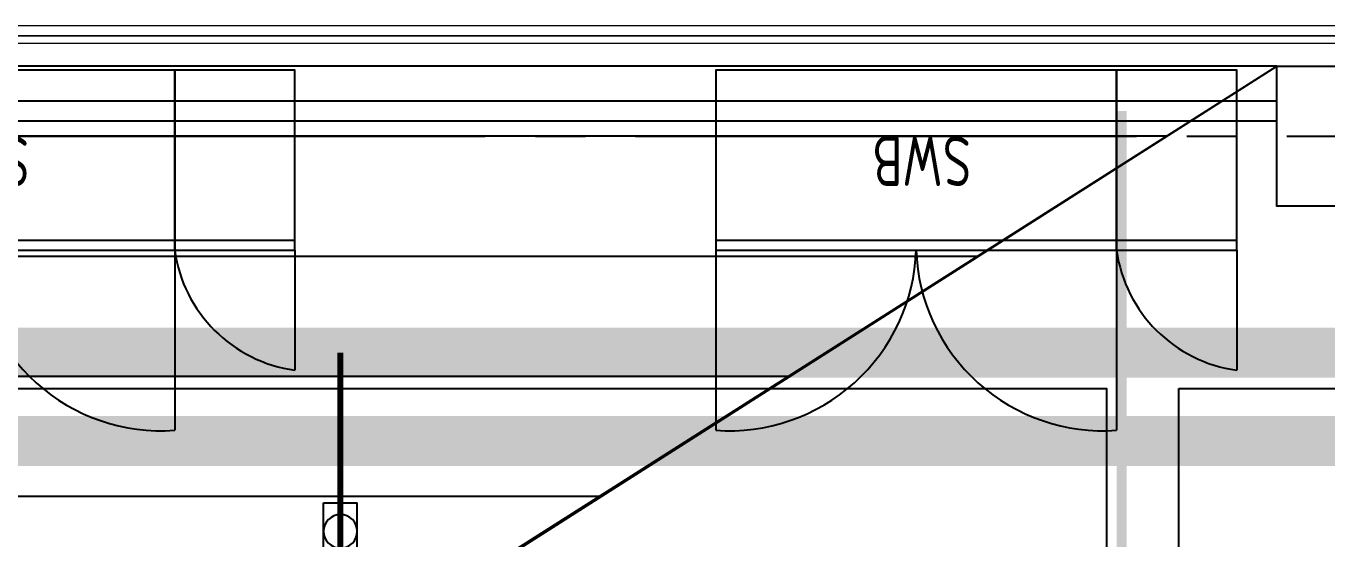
# Model space of a CAD drawing. Extents: x -18489 to 195597, y -1599 to 112111.
# Drawn here: x 4501 to 5150, y 8799 to 9055 of the extents above; entities that cross this region are included whole.
import ezdxf
from ezdxf.enums import TextEntityAlignment as Align

# ---------------------------------------------------------------- set-up
doc = ezdxf.new("R2010")
doc.units = 0
doc.header["$LTSCALE"] = 100
doc.linetypes.add('188K-SM-07-F10-MECH-CR PIPE-Y2257103$0$XFM1Q20-200k$0$CENTER', pattern=[2, 1.25, -0.25, 0.25, -0.25])
doc.linetypes.add('X-S-FAB-L10$0$COL-CEN-LIN', pattern=[3.25, 2.5, -0.25, 0.25, -0.25])
for name, color, linetype in [('188K-SM-03-F10-ARCH-PA-Y2257103$0$K-Divider-7.5', 53, 'Continuous'), ('188K-SM-03-F10-ARCH-PA-Y2257103$0$K-岩棉 2hr 7.5-非抗', 53, 'Continuous'), ('188K-SM-03-F10-ELEC-EQ-Y2257103$0$E-PANEL', 255, 'Continuous'), ('188K-SM-07-F10-MECH-CR PIPE-Y2257103$0$00_AC_CHS_12℃', 4, 'Continuous'), ('188K-SM-07-F10-MECH-CR PIPE-Y2257103$0$00_AC_CHS_20℃', 3, 'Continuous'), ('188K-SM-07-F10-MECH-CR PIPE-Y2257103$0$00_DCC', 7, 'Continuous'), ('188K-SM-07-F10-MECH-CR PIPE-Y2257103$0$00_閥站分組', 1, 'Continuous'), ('188K-SM-07-F10-MECH-CR PIPE-Y2257103$0$XFM1Q20-200k$0$U-PCW-V', 2, 'Continuous'), ('X-S-FAB-L10$0$0-DIM-TXT', 8, 'Continuous'), ('X-S-FAB-L10$0$A-WALL-EX', 8, 'Continuous'), ('X-S-FAB-L10$0$BLOCK', 8, 'Continuous'), ('X-S-FAB-L10$0$CCL', 8, 'X-S-FAB-L10$0$COL-CEN-LIN'), ('X-S-FAB-L10$0$COL-S', 8, 'Continuous'), ('X-S-FAB-L10$0$DIM-SEC', 8, 'Continuous'), ('X-S-FAB-L10$0$PEN4', 8, 'Continuous'), ('X-S-FAB-L10$0$S-FNDN', 8, 'Continuous')]:
    doc.layers.add(name, color=color, linetype=linetype)
doc.styles.add('188K-SM-03-F10-ELEC-EQ-Y2257103$0$X-F-L25-E-PDP-EQ-200K$0$AA-TXT', font='isocp.shx', dxfattribs={"bigfont": 'chineset.shx'})
doc.styles.add('X-S-FAB-L10$0$CHINA', font='simplex.shx', dxfattribs={"width": 0.75, "bigfont": 'chineset.shx'})
doc.styles.add('X-S-FAB-L10$0$Standard', font='', dxfattribs={"width": 0.8})
doc.styles.add('X-S-FAB-L10$0$TG_NOTE_TEXT', font='simplex.shx', dxfattribs={"width": 0.75, "bigfont": 'chineset.shx'})
doc.styles.get('X-S-FAB-L10$0$Standard').set_extended_font_data('Microsoft JhengHei')

# ---------------------------------------------------------------- blocks, each defined once
blk = doc.blocks.new('X-S-FAB-L10$0$FAB2-L05')
at = {"layer": 'X-S-FAB-L10$0$CCL'}
blk.add_line((-26880, 9720), (1210, 9720), dxfattribs=at)
at = {"layer": 'X-S-FAB-L10$0$COL-S'}
blk.add_lwpolyline([(-21035, 9755), (-20965, 9755), (-20965, 9685), (-21035, 9685)], close=True, dxfattribs=at)
blk = doc.blocks.new('*U224')
blk.add_lwpolyline([(0, 0.5), (23.9836, 0.5), (24.2912, 0.0898), (24.2912, 0.2998), (24.2912, 0.8184), (24.5331, 0.5004, 0.234256), (24.5339, 0.5), (48.5824, 0.5)], format="xyb")
blk = doc.blocks.new('X-S-FAB-L10')
at = {"layer": 'X-S-FAB-L10$0$PEN4'}
h = blk.add_hatch(dxfattribs=at)
h.set_pattern_fill('LINE', color=256, scale=480)
h.set_pattern_definition([(0, (0, 0), (0, 60), [])])
h.paths.add_polyline_path([(1835, 9035), (1835, 8965), (1765, 8965), (1765, 8303), (1845, 8303), (1845, 6950), (2640, 7455.358), (2655.168, 7465), (2688.193, 7487.708), (4298.193, 8507.708), (5125, 9035), (4285, 9035), (3515, 9035), (3515, 8965), (3445, 8965), (3445, 9035), (2675, 9035), (2675, 8965), (2605, 8965), (2605, 9035)])
at = {"layer": 'DefPoints'}
blk.add_lwpolyline([(1835, 9035), (1835, 8965), (1765, 8965), (1765, 8303), (1845, 8303), (1845, 6950), (2640, 7455.358), (2655.168, 7465), (2688.193, 7487.708), (4298.193, 8507.708), (5125, 9035), (4285, 9035), (3515, 9035), (3515, 8965), (3445, 8965), (3445, 9035), (2675, 9035), (2675, 8965), (2605, 8965), (2605, 9035)], close=True, dxfattribs=at)
at = {"layer": 'X-S-FAB-L10$0$A-WALL-EX', "lineweight": 0}
blk.add_line((1800, 9046.5), (6815, 9046.5), dxfattribs=at)
at = {"layer": 'X-S-FAB-L10$0$A-WALL-EX', "lineweight": 0, "flags": 128}
for points in [[(6815, 9050), (1800, 9050)], [(1800, 9050), (6815, 9050)], [(1800, 9050), (6815, 9050)], [(1800, 9050), (6815, 9050)], [(1800, 9050), (6815, 9050)], [(1800, 9050), (6815, 9050)], [(1800, 9050), (6815, 9050)], [(1800, 9050), (6815, 9050)], [(1796.5, 9035), (6815, 9035)]]:
    blk.add_lwpolyline(points, dxfattribs=at)
at = {"layer": 'X-S-FAB-L10$0$COL-S'}
for p, q in [((5125, 9035), (5195, 9035)), ((5125, 8965), (5125, 9035)), ((5195, 8965), (5125, 8965))]:
    blk.add_line(p, q, dxfattribs=at)
at = {"layer": 'X-S-FAB-L10$0$S-FNDN', "lineweight": 0, "flags": 128}
blk.add_lwpolyline([(11935, 9055), (4350, 9055), (4350, 7470), (9330, 7470), (9330, -55), (11935, -55), (11935, 4530), (11070, 4530), (11070, 5003), (11935, 5003)], close=True, dxfattribs=at)
at = {"layer": 'X-S-FAB-L10$0$BLOCK'}
blk.add_blockref('X-S-FAB-L10$0$FAB2-L05', (26160, -720), dxfattribs=at)
at = {"layer": 'X-S-FAB-L10$0$DIM-SEC', "xscale": 79.99999999999999, "yscale": 79.99999999999999, "zscale": 79.99999999999999, "rotation": 32.44292480524702}
blk.add_blockref('*U224', (1866.458, 6916.243), dxfattribs=at)
at = {"style": 'X-S-FAB-L10$0$TG_NOTE_TEXT', "width": 0.5, "flags": 1}
for p in [(7463.301, 9020), (18268.251, 8649), (11197.77, 4800.167), (16485.801, 4800.167), (25420.27, 2635), (13360, 320.001, 0), (7463.301, -33.333)]:
    blk.add_attdef('WH', text='', height=20, dxfattribs=at).set_placement(p, align=Align.BOTTOM_LEFT)
at = {"width": 0.5}
for style, p in [('X-S-FAB-L10$0$TG_NOTE_TEXT', (7585, 9020)), ('X-S-FAB-L10$0$TG_NOTE_TEXT', (18389.95, 8649)), ('X-S-FAB-L10$0$TG_NOTE_TEXT', (11117.5, 4813.5)), ('X-S-FAB-L10$0$TG_NOTE_TEXT', (16607.5, 4813.5)), ('X-S-FAB-L10$0$TG_NOTE_TEXT', (25350, 2635)), ('X-S-FAB-L10$0$Standard', (13129.375, 325.001, 0)), ('X-S-FAB-L10$0$TG_NOTE_TEXT', (7585, -20))]:
    blk.add_attdef('DESC', text='', height=10, dxfattribs=dict(at, style=style)).set_placement(p, align=Align.BOTTOM_LEFT)
for tag, style, p in [('TYPE', 'X-S-FAB-L10$0$TG_NOTE_TEXT', (7619.286, 9020)), ('NO', 'X-S-FAB-L10$0$TG_NOTE_TEXT', (7650.095, 9020)), ('TYPE', 'X-S-FAB-L10$0$TG_NOTE_TEXT', (18424.236, 8649)), ('NO', 'X-S-FAB-L10$0$TG_NOTE_TEXT', (18455.045, 8649)), ('NO', 'X-S-FAB-L10$0$TG_NOTE_TEXT', (11088.595, 4813.5)), ('TYPE', 'X-S-FAB-L10$0$TG_NOTE_TEXT', (11151.786, 4813.5)), ('TYPE', 'X-S-FAB-L10$0$TG_NOTE_TEXT', (16641.786, 4813.5)), ('NO', 'X-S-FAB-L10$0$TG_NOTE_TEXT', (16672.595, 4813.5)), ('NO', 'X-S-FAB-L10$0$TG_NOTE_TEXT', (25313, 2635)), ('TYPE', 'X-S-FAB-L10$0$TG_NOTE_TEXT', (25350, 2635)), ('NO', 'X-S-FAB-L10$0$Standard', (13100, 320.001, 0)), ('TYPE', 'X-S-FAB-L10$0$Standard', (13129.375, 320.001, 0)), ('TYPE', 'X-S-FAB-L10$0$TG_NOTE_TEXT', (7619.286, -20)), ('NO', 'X-S-FAB-L10$0$TG_NOTE_TEXT', (7650.095, -20))]:
    blk.add_attdef(tag, text='', height=10, dxfattribs=dict(at, style=style)).set_placement(p, align=Align.BOTTOM_RIGHT)
at = {"style": 'X-S-FAB-L10$0$TG_NOTE_TEXT', "width": 0.5, "flags": 1}
for rotation, p in [(180, (43, 7480)), (180, (943, 7480)), (90, (24310, 3717.77)), (270, (17080, 1711.699))]:
    blk.add_attdef('WH', text='', height=20, rotation=rotation, dxfattribs=at).set_placement(p, align=Align.BOTTOM_LEFT)
at = {"width": 0.5}
for rotation, style, p in [(180, 'X-S-FAB-L10$0$Standard', (317.625, 7480)), (180, 'X-S-FAB-L10$0$Standard', (1217.625, 7480)), (90, 'X-S-FAB-L10$0$TG_NOTE_TEXT', (24310, 3647.5)), (270, 'X-S-FAB-L10$0$TG_NOTE_TEXT', (17080, 1605))]:
    blk.add_attdef('DESC', text='', height=10, rotation=rotation, dxfattribs=dict(at, style=style)).set_placement(p, align=Align.BOTTOM_LEFT)
for tag, rotation, style, p in [('TYPE', 180, 'X-S-FAB-L10$0$Standard', (317.625, 7480)), ('NO', 180, 'X-S-FAB-L10$0$Standard', (347, 7480)), ('TYPE', 180, 'X-S-FAB-L10$0$Standard', (1217.625, 7480)), ('NO', 180, 'X-S-FAB-L10$0$Standard', (1247, 7480)), ('TYPE', 90, 'X-S-FAB-L10$0$TG_NOTE_TEXT', (24310, 3647.5)), ('NO', 90, 'X-S-FAB-L10$0$TG_NOTE_TEXT', (24310, 3610.5)), ('TYPE', 270, 'X-S-FAB-L10$0$TG_NOTE_TEXT', (17080, 1605)), ('NO', 270, 'X-S-FAB-L10$0$TG_NOTE_TEXT', (17080, 1573))]:
    blk.add_attdef(tag, text='', height=10, rotation=rotation, dxfattribs=dict(at, style=style)).set_placement(p, align=Align.BOTTOM_RIGHT)
at = {"layer": 'X-S-FAB-L10$0$0-DIM-TXT', "style": 'X-S-FAB-L10$0$CHINA', "width": 0.75}
for p in [(667.414, 7855.1, -2689.4), (22627.353, 6728.814), (25644.722, 6728.814), (24778.787, 5569.051), (1118.252, 4980), (417.801, 4594.623), (23874.84, 4355), (22927.43, 4330.122), (23749.869, 3901.367), (417.801, 3765.236), (1118.252, 3730), (417.801, 3115.79), (536.882, 2227.832), (16908.994, 1782.652), (888.445, 880.466), (16977.43, 750), (18878.841, 750), (25641.221, 553.233), (21364.03, 526.894)]:
    blk.add_attdef('HIG', text='', height=80, dxfattribs=at).set_placement(p, align=Align.MIDDLE_LEFT)
blk = doc.blocks.new('188K-SM-03-F10-ELEC-EQ-Y2257103$0$E-SWB')
at = {"color": 140}
for p, q in [((60, 90), (60, 180)), ((260, 90), (260, 180)), ((0, 90), (0, 150)), ((60, 85), (0, 85)), ((260, 85), (60, 85))]:
    blk.add_line(p, q, dxfattribs=at)
for points in [[(60, 90), (0, 90), (0, 0), (60, 0)], [(260, 90), (60, 90), (60, 0), (260, 0)]]:
    blk.add_lwpolyline(points, close=True, dxfattribs=at)
for centre, radius, start, end in [((66.67, 86.85), 93.39, 1.93207, 94.0935), ((253.33, 86.85), 93.39, 85.9065, 178.06793), ((-9.61, 80.39), 70.27, 7.8575, 82.1425)]:
    blk.add_arc(centre, radius, start, end, dxfattribs=at)
at = {"color": 140, "style": '188K-SM-03-F10-ELEC-EQ-Y2257103$0$X-F-L25-E-PDP-EQ-200K$0$AA-TXT', "width": 0.8}
blk.add_text('SWB', height=25, dxfattribs=at).set_placement((157.41, 45.44), align=Align.MIDDLE_CENTER)
blk = doc.blocks.new('188K-SM-03-F10-ELEC-EQ-Y2257103')
at = {"layer": '188K-SM-03-F10-ELEC-EQ-Y2257103$0$E-PANEL', "rotation": 180}
for p in [(4635, 9033), (5105, 9033)]:
    blk.add_blockref('188K-SM-03-F10-ELEC-EQ-Y2257103$0$E-SWB', p, dxfattribs=at)
blk = doc.blocks.new('188K-SM-07-F10-MECH-CR PIPE-Y2257103$0$XFM1Q20-200k$0$BV-150V-T1')
at = {"color": 0, "linetype": 'ByBlock'}
for p, q in [((-2.7, 13.97), (-5.24, 13.97)), ((-5.24, -13.97), (-5.24, 13.97)), ((2.7, 13.97), (5.24, 13.97)), ((5.24, 13.97), (5.24, -13.97)), ((-5.24, 9.6), (-6.67, 9.6)), ((-6.67, -9.6), (-6.67, 9.6)), ((5.24, 9.6), (6.67, 9.6)), ((6.67, 9.6), (6.67, -9.6)), ((-5.24, -9.6), (-6.67, -9.6)), ((2.7, -8.41), (-2.7, -8.41)), ((5.24, -9.6), (6.67, -9.6)), ((-2.7, -13.97), (-5.24, -13.97)), ((2.7, -13.97), (5.24, -13.97))]:
    blk.add_line(p, q, dxfattribs=at)
blk.add_lwpolyline([(-2.67, 7.5), (-2.67, 24.03, -1), (2.67, 24.03), (2.67, 7.68, 0.028765), (2.87, 4.24), (3.32, 0.29, -1.044614), (-3.34, 0), (-2.87, 4.06, 0.028765)], format="xyb", close=True, dxfattribs=at)
for points in [[(-2.7, 13.97), (-2.7, 6.15)], [(2.7, 13.97), (2.7, 6.33)], [(-2.7, -1.96), (-2.7, -13.97)], [(2.7, -1.96), (2.7, -13.97)]]:
    blk.add_lwpolyline(points, dxfattribs=at)
blk = doc.blocks.new('188K-SM-07-F10-MECH-CR PIPE-Y2257103$0$XFM1Q20-200k$0$YS-06-B')
at = {"layer": '188K-SM-07-F10-MECH-CR PIPE-Y2257103$0$XFM1Q20-200k$0$U-PCW-V', "color": 0}
for p, q in [((54.97, 8.89), (6.86, 8.89)), ((54.97, -8.89), (6.86, -8.89))]:
    blk.add_line(p, q, dxfattribs=at)
for points in [[(3.97, -13.85), (1.43, -13.85), (1.43, 13.85), (3.97, 13.85), (3.97, -13.85)], [(3.97, -13.85), (6.51, -13.85), (6.51, 13.85), (3.97, 13.85), (3.97, -13.85)], [(57.51, -13.85), (54.97, -13.85), (54.97, 13.85), (57.51, 13.85), (57.51, -13.85)], [(57.51, -13.85), (60.05, -13.85), (60.05, 13.85), (57.51, 13.85), (57.51, -13.85)], [(1.43, -9.6), (0, -9.6), (0, 9.6), (1.43, 9.6)], [(60.05, -9.6), (61.48, -9.6), (61.48, 9.6), (60.05, 9.6)]]:
    blk.add_lwpolyline(points, dxfattribs=at)
for points in [[(18.6, 15.46, 0.133256), (14.63, 14.38, 0.106756), (10.87, 10.93, 0.036777), (9.64, 8.89, 0.036777)], [(28.76, 12.49, 0.064337), (26.31, 14.38, 0.133256), (22.34, 15.46)], [(9.64, -8.89, 0.036777), (10.87, -10.93, 0.106756), (14.63, -14.38, 0.133256), (18.6, -15.46)], [(22.34, -15.46, 0.133256), (26.31, -14.38, 0.064337), (28.76, -12.49, 0.064337)]]:
    blk.add_lwpolyline(points, format="xyb", dxfattribs=at)
for centre, radius, start, end in [((20.47, 4.27), 11.34, 80.52454, 99.47546), ((35.18, -14.34), 27.59, 57.36976, 116.9234), ((29.03, 0), 12.06, 121.76927, 132.51728), ((29.03, 0), 12.06, 227.48272, 238.23073), ((35.18, 14.34), 27.59, 243.0766, 302.63024), ((20.47, -4.27), 11.34, 260.52454, 279.47546)]:
    blk.add_arc(centre, radius, start, end, dxfattribs=at)
blk = doc.blocks.new('188K-SM-07-F10-MECH-CR PIPE-Y2257103$0$DCC-閥站(入)')
at = {"layer": '188K-SM-07-F10-MECH-CR PIPE-Y2257103$0$00_DCC', "color": 4}
for p, q in [((-8.41, 206.26, 0), (-8.41, 0, 0)), ((-8.41, 206.26), (8.41, 206.26)), ((8.41, 206.26, 0), (8.41, 0, 0)), ((-8.41, 177.68), (8.41, 177.68)), ((8.41, 112.03, 0), (8.41, 140.61, 0)), ((-8.41, 28.58), (8.41, 28.58)), ((-8.41, 0), (8.41, 0))]:
    blk.add_line(p, q, dxfattribs=at)
at = {"layer": '188K-SM-07-F10-MECH-CR PIPE-Y2257103$0$00_DCC', "color": 4, "linetype": '188K-SM-07-F10-MECH-CR PIPE-Y2257103$0$XFM1Q20-200k$0$CENTER'}
blk.add_line((0, 0, 0), (0, 206.26, 0), dxfattribs=at)
at = {"layer": '188K-SM-07-F10-MECH-CR PIPE-Y2257103$0$00_DCC', "color": 4}
for centre in [(0, 191.97), (0, 14.29)]:
    blk.add_circle(centre, 8.41, dxfattribs=at)
at = {"layer": '188K-SM-07-F10-MECH-CR PIPE-Y2257103$0$00_DCC', "color": 4, "rotation": 90}
for name, p in [('188K-SM-07-F10-MECH-CR PIPE-Y2257103$0$XFM1Q20-200k$0$BV-150V-T1', (0, 161.01)), ('188K-SM-07-F10-MECH-CR PIPE-Y2257103$0$XFM1Q20-200k$0$YS-06-B', (0, 77.87)), ('188K-SM-07-F10-MECH-CR PIPE-Y2257103$0$XFM1Q20-200k$0$BV-150V-T1', (0, 56.2))]:
    blk.add_blockref(name, p, dxfattribs=at)
blk = doc.blocks.new('188K-SM-07-F10-MECH-CR PIPE-Y2257103')
at = {"layer": '188K-SM-07-F10-MECH-CR PIPE-Y2257103$0$00_AC_CHS_12℃', "ltscale": 1000, "const_width": 25}
blk.add_lwpolyline([(1851.868, 8891.806), (17554.694, 8891.806), (17554.694, 8533.781), (18869.339, 8533.781), (18869.339, 8210.953), (19145.512, 8210.953), (19145.512, 7193.101), (21593.159, 7193.101), (21593.159, 6074.065)], dxfattribs=at)
at = {"layer": '188K-SM-07-F10-MECH-CR PIPE-Y2257103$0$00_AC_CHS_12℃', "ltscale": 1000, "const_width": 3, "elevation": 0}
blk.add_lwpolyline([(4657.703, 8474.001), (4657.703, 8891.806)], dxfattribs=at)
at = {"layer": '188K-SM-07-F10-MECH-CR PIPE-Y2257103$0$00_AC_CHS_20℃', "ltscale": 1000, "const_width": 25}
blk.add_lwpolyline([(1851.868, 8847.601), (17514.253, 8847.601), (17514.253, 8489.576), (18832.722, 8489.576), (18832.722, 8166.748), (19093.353, 8166.748), (19093.353, 7148.896), (21554.57, 7148.896), (21554.57, 6074.065)], dxfattribs=at)
at = {"layer": '188K-SM-07-F10-MECH-CR PIPE-Y2257103$0$00_閥站分組', "ltscale": 1000}
for points in [[(4351.185, 8873.925), (5040.005, 8873.925), (5040.005, 8388.772), (4351.185, 8388.772)], [(5076.071, 8873.925), (6344.493, 8873.925), (6344.493, 8388.772), (5076.071, 8388.772)]]:
    blk.add_lwpolyline(points, close=True, dxfattribs=at)
at = {"layer": '188K-SM-07-F10-MECH-CR PIPE-Y2257103$0$00_DCC', "xscale": -1, "rotation": 180}
blk.add_blockref('188K-SM-07-F10-MECH-CR PIPE-Y2257103$0$DCC-閥站(入)', (4657.703, 8816.822, 0), dxfattribs=at)
blk = doc.blocks.new('188K-SM-03-F10-ARCH-PA-Y2257103')
at = {"layer": '188K-SM-03-F10-ARCH-PA-Y2257103$0$K-Divider-7.5', "const_width": 5, "elevation": 0}
blk.add_lwpolyline([(5047.59, 8634.99), (5047.59, 9012.5)], dxfattribs=at)
at = {"layer": '188K-SM-03-F10-ARCH-PA-Y2257103$0$K-岩棉 2hr 7.5-非抗'}
for p, q in [((5125, 9017.5, 0), (4355, 9017.5, 0)), ((5125, 9007.5, 0), (4355, 9007.5, 0))]:
    blk.add_line(p, q, dxfattribs=at)

msp = doc.modelspace()

# ---------------------------------------------------------------- block references
for name in ['188K-SM-03-F10-ELEC-EQ-Y2257103', 'X-S-FAB-L10']:
    msp.add_blockref(name, (0, 0))

# ---------------------------------------------------------------- next in the draw order: block references
msp.add_blockref('188K-SM-07-F10-MECH-CR PIPE-Y2257103', (0, 0))

# ---------------------------------------------------------------- next in the draw order: block references
msp.add_blockref('188K-SM-03-F10-ARCH-PA-Y2257103', (0, 0))

doc.saveas('drawing.dxf')
